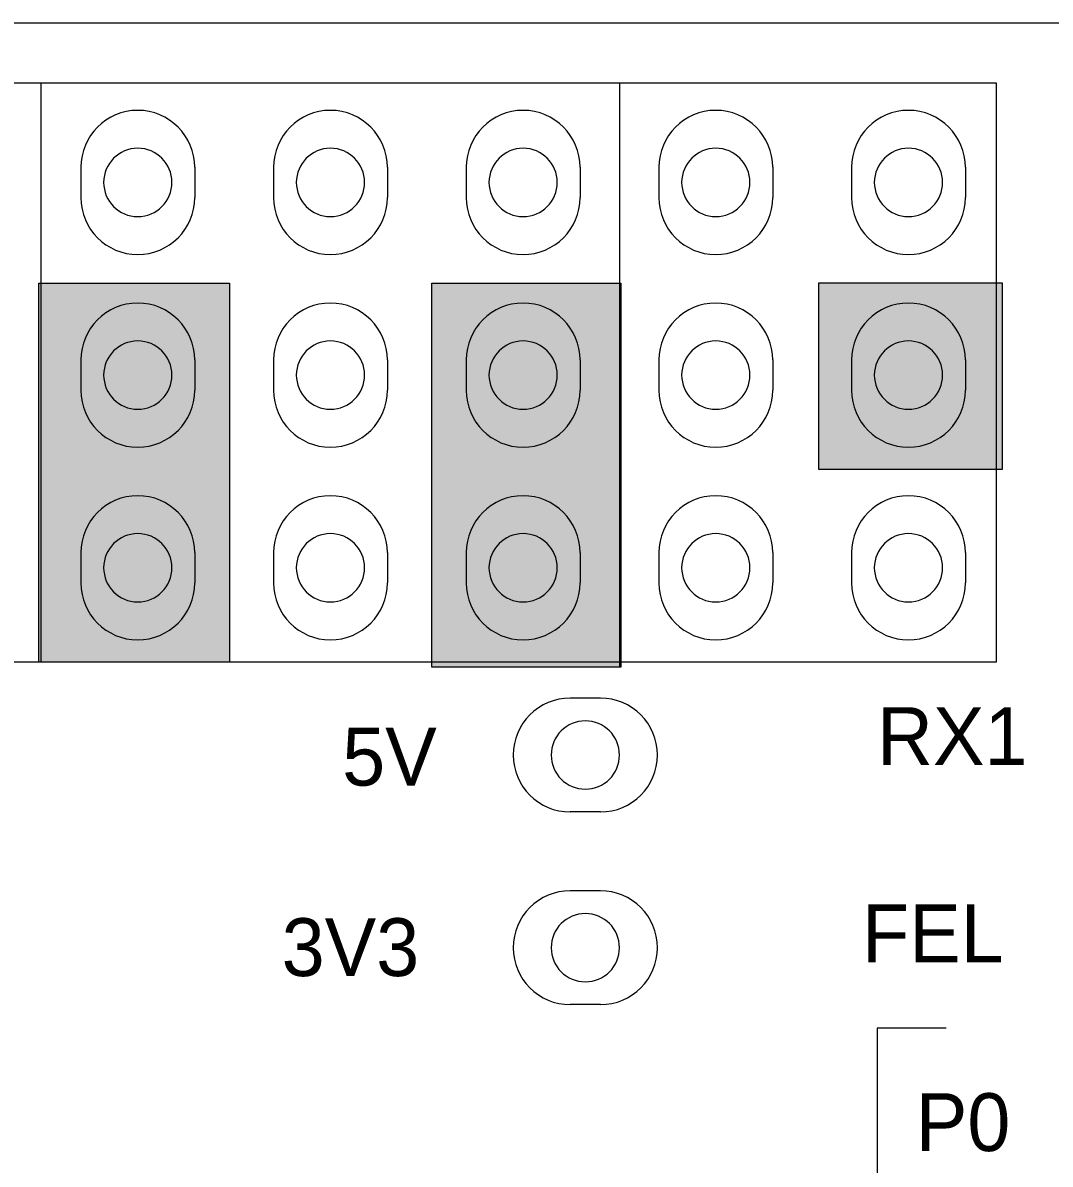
# Model space of a CAD drawing. Header units: inches. Extents: x 30.7 to 71.3, y 18.2 to 83.4.
# Drawn here: x 44.04 to 57.58, y 68.39 to 83.44 of the extents above; entities that cross this region are included whole.
import ezdxf

# ---------------------------------------------------------------- set-up
doc = ezdxf.new("R2010")
doc.units = ezdxf.units.IN
doc.header["$MEASUREMENT"] = 0
for name, color, linetype in [('board outline', 7, 'Continuous'), ('holes', 7, 'Continuous'), ('Layer 7', 7, 'Continuous')]:
    doc.layers.add(name, color=color, linetype=linetype)

# ---------------------------------------------------------------- blocks, each defined once
blk = doc.blocks.new('block 187')
at = {"layer": 'Layer 7', "color": 231, "true_color": 0xf78bb7, "insert": (55.098, 71.054), "char_height": 0.762, "attachment_point": 7}
blk.add_mtext('\\fTxt|b0|i0|c0|p34;\\W1;FEL', dxfattribs=at)
blk = doc.blocks.new('block 188')
at = {"layer": 'Layer 7', "color": 231, "true_color": 0xf78bb7, "insert": (55.298, 73.654), "char_height": 0.762, "attachment_point": 7}
blk.add_mtext('\\fTxt|b0|i0|c0|p34;\\W1;RX1', dxfattribs=at)
blk = doc.blocks.new('block 196')
at = {"layer": 'Layer 7', "color": 231, "true_color": 0xf78bb7, "insert": (55.808, 68.554), "char_height": 0.762, "attachment_point": 7}
blk.add_mtext('\\fTxt|b0|i0|c0|p34;\\W1;P0', dxfattribs=at)
blk = doc.blocks.new('block 202')
at = {"layer": 'Layer 7', "color": 231, "true_color": 0xf78bb7, "insert": (48.246, 73.372), "char_height": 0.762, "attachment_point": 7}
blk.add_mtext('\\fTxt|b0|i0|c0|p34;\\W1;5V', dxfattribs=at)
blk = doc.blocks.new('block 203')
at = {"layer": 'Layer 7', "color": 231, "true_color": 0xf78bb7, "insert": (47.448, 70.861), "char_height": 0.762, "attachment_point": 7}
blk.add_mtext('\\fTxt|b0|i0|c0|p34;\\W1;3V3', dxfattribs=at)
blk = doc.blocks.new('block 3195')
at = {"layer": 'board outline', "color": 7, "lineweight": 9, "true_color": 0xffffff}
blk.add_open_spline([(30.668, 79.565), (30.668, 79.565), (30.668, 19.762), (30.668, 19.762), (30.668, 18.878), (31.384, 18.162), (32.268, 18.162), (32.268, 18.162), (69.685, 18.162), (69.685, 18.162), (70.569, 18.162), (71.285, 18.878), (71.285, 19.762), (71.285, 19.762), (71.285, 73.138), (71.285, 73.138), (71.285, 74.022), (70.569, 74.738), (69.685, 74.738), (69.685, 74.738), (65.735, 74.738), (65.735, 74.738), (65.597, 74.738), (65.485, 74.85), (65.485, 74.988), (65.485, 74.988), (65.485, 81.838), (65.485, 81.838), (65.485, 82.722), (64.769, 83.438), (63.885, 83.438), (63.885, 83.438), (34.541, 83.438), (34.541, 83.438), (34.541, 83.438), (30.668, 79.565), (30.668, 79.565)], degree=3, knots=[0, 0, 0, 0, 1, 1, 1, 2, 2, 2, 3, 3, 3, 4, 4, 4, 5, 5, 5, 6, 6, 6, 7, 7, 7, 8, 8, 8, 9, 9, 9, 10, 10, 10, 11, 11, 11, 12, 12, 12, 12], dxfattribs=at)
blk = doc.blocks.new('block 3226')
at = {"layer": 'holes', "color": 7, "lineweight": 9, "true_color": 0xffffff}
blk.add_open_spline([(46.301, 78.994), (46.301, 79.408), (45.966, 79.744), (45.551, 79.744), (45.137, 79.744), (44.801, 79.408), (44.801, 78.994)], degree=3, knots=[0, 0, 0, 0, 1, 1, 1, 2, 2, 2, 2], dxfattribs=at)
blk = doc.blocks.new('block 3227')
at = {"layer": 'holes', "color": 7, "lineweight": 9, "true_color": 0xffffff}
blk.add_lwpolyline([(46.301, 78.994), (46.301, 78.594)], dxfattribs=at)
blk = doc.blocks.new('block 3228')
at = {"layer": 'holes', "color": 7, "lineweight": 9, "true_color": 0xffffff}
blk.add_lwpolyline([(44.801, 78.994), (44.801, 78.594)], dxfattribs=at)
blk = doc.blocks.new('block 3229')
at = {"layer": 'holes', "color": 7, "lineweight": 9, "true_color": 0xffffff}
blk.add_open_spline([(44.801, 78.594), (44.801, 78.18), (45.137, 77.844), (45.551, 77.844), (45.966, 77.844), (46.301, 78.18), (46.301, 78.594)], degree=3, knots=[0, 0, 0, 0, 1, 1, 1, 2, 2, 2, 2], dxfattribs=at)
blk = doc.blocks.new('block 3230')
at = {"layer": 'holes', "color": 7, "lineweight": 9, "true_color": 0xffffff}
blk.add_open_spline([(45.101, 78.794), (45.101, 79.043), (45.303, 79.244), (45.551, 79.244), (45.8, 79.244), (46.001, 79.043), (46.001, 78.794), (46.001, 78.546), (45.8, 78.344), (45.551, 78.344), (45.303, 78.344), (45.101, 78.546), (45.101, 78.794), (45.101, 78.794), (45.101, 78.794), (45.101, 78.794)], degree=3, knots=[0, 0, 0, 0, 1, 1, 1, 2, 2, 2, 3, 3, 3, 4, 4, 4, 5, 5, 5, 5], dxfattribs=at)
blk = doc.blocks.new('block 3231')
at = {"layer": 'holes', "color": 7, "lineweight": 9, "true_color": 0xffffff}
blk.add_open_spline([(46.301, 81.534), (46.301, 81.948), (45.966, 82.284), (45.551, 82.284), (45.137, 82.284), (44.801, 81.948), (44.801, 81.534)], degree=3, knots=[0, 0, 0, 0, 1, 1, 1, 2, 2, 2, 2], dxfattribs=at)
blk = doc.blocks.new('block 3232')
at = {"layer": 'holes', "color": 7, "lineweight": 9, "true_color": 0xffffff}
blk.add_lwpolyline([(46.301, 81.534), (46.301, 81.134)], dxfattribs=at)
blk = doc.blocks.new('block 3233')
at = {"layer": 'holes', "color": 7, "lineweight": 9, "true_color": 0xffffff}
blk.add_lwpolyline([(44.801, 81.534), (44.801, 81.134)], dxfattribs=at)
blk = doc.blocks.new('block 3234')
at = {"layer": 'holes', "color": 7, "lineweight": 9, "true_color": 0xffffff}
blk.add_open_spline([(44.801, 81.134), (44.801, 80.72), (45.137, 80.384), (45.551, 80.384), (45.966, 80.384), (46.301, 80.72), (46.301, 81.134)], degree=3, knots=[0, 0, 0, 0, 1, 1, 1, 2, 2, 2, 2], dxfattribs=at)
blk = doc.blocks.new('block 3235')
at = {"layer": 'holes', "color": 7, "lineweight": 9, "true_color": 0xffffff}
blk.add_open_spline([(45.101, 81.334), (45.101, 81.583), (45.303, 81.784), (45.551, 81.784), (45.8, 81.784), (46.001, 81.583), (46.001, 81.334), (46.001, 81.086), (45.8, 80.884), (45.551, 80.884), (45.303, 80.884), (45.101, 81.086), (45.101, 81.334), (45.101, 81.334), (45.101, 81.334), (45.101, 81.334)], degree=3, knots=[0, 0, 0, 0, 1, 1, 1, 2, 2, 2, 3, 3, 3, 4, 4, 4, 5, 5, 5, 5], dxfattribs=at)
blk = doc.blocks.new('block 3236')
at = {"layer": 'holes', "color": 7, "lineweight": 9, "true_color": 0xffffff}
blk.add_open_spline([(48.841, 78.994), (48.841, 79.408), (48.506, 79.744), (48.091, 79.744), (47.677, 79.744), (47.341, 79.408), (47.341, 78.994)], degree=3, knots=[0, 0, 0, 0, 1, 1, 1, 2, 2, 2, 2], dxfattribs=at)
blk = doc.blocks.new('block 3237')
at = {"layer": 'holes', "color": 7, "lineweight": 9, "true_color": 0xffffff}
blk.add_lwpolyline([(48.841, 78.994), (48.841, 78.594)], dxfattribs=at)
blk = doc.blocks.new('block 3238')
at = {"layer": 'holes', "color": 7, "lineweight": 9, "true_color": 0xffffff}
blk.add_lwpolyline([(47.341, 78.994), (47.341, 78.594)], dxfattribs=at)
blk = doc.blocks.new('block 3239')
at = {"layer": 'holes', "color": 7, "lineweight": 9, "true_color": 0xffffff}
blk.add_open_spline([(47.341, 78.594), (47.341, 78.18), (47.677, 77.844), (48.091, 77.844), (48.506, 77.844), (48.841, 78.18), (48.841, 78.594)], degree=3, knots=[0, 0, 0, 0, 1, 1, 1, 2, 2, 2, 2], dxfattribs=at)
blk = doc.blocks.new('block 3240')
at = {"layer": 'holes', "color": 7, "lineweight": 9, "true_color": 0xffffff}
blk.add_open_spline([(47.641, 78.794), (47.641, 79.043), (47.843, 79.244), (48.091, 79.244), (48.34, 79.244), (48.541, 79.043), (48.541, 78.794), (48.541, 78.546), (48.34, 78.344), (48.091, 78.344), (47.843, 78.344), (47.641, 78.546), (47.641, 78.794), (47.641, 78.794), (47.641, 78.794), (47.641, 78.794)], degree=3, knots=[0, 0, 0, 0, 1, 1, 1, 2, 2, 2, 3, 3, 3, 4, 4, 4, 5, 5, 5, 5], dxfattribs=at)
blk = doc.blocks.new('block 3241')
at = {"layer": 'holes', "color": 7, "lineweight": 9, "true_color": 0xffffff}
blk.add_open_spline([(48.841, 81.534), (48.841, 81.948), (48.506, 82.284), (48.091, 82.284), (47.677, 82.284), (47.341, 81.948), (47.341, 81.534)], degree=3, knots=[0, 0, 0, 0, 1, 1, 1, 2, 2, 2, 2], dxfattribs=at)
blk = doc.blocks.new('block 3242')
at = {"layer": 'holes', "color": 7, "lineweight": 9, "true_color": 0xffffff}
blk.add_lwpolyline([(48.841, 81.534), (48.841, 81.134)], dxfattribs=at)
blk = doc.blocks.new('block 3243')
at = {"layer": 'holes', "color": 7, "lineweight": 9, "true_color": 0xffffff}
blk.add_lwpolyline([(47.341, 81.534), (47.341, 81.134)], dxfattribs=at)
blk = doc.blocks.new('block 3244')
at = {"layer": 'holes', "color": 7, "lineweight": 9, "true_color": 0xffffff}
blk.add_open_spline([(47.341, 81.134), (47.341, 80.72), (47.677, 80.384), (48.091, 80.384), (48.506, 80.384), (48.841, 80.72), (48.841, 81.134)], degree=3, knots=[0, 0, 0, 0, 1, 1, 1, 2, 2, 2, 2], dxfattribs=at)
blk = doc.blocks.new('block 3245')
at = {"layer": 'holes', "color": 7, "lineweight": 9, "true_color": 0xffffff}
blk.add_open_spline([(47.641, 81.334), (47.641, 81.583), (47.843, 81.784), (48.091, 81.784), (48.34, 81.784), (48.541, 81.583), (48.541, 81.334), (48.541, 81.086), (48.34, 80.884), (48.091, 80.884), (47.843, 80.884), (47.641, 81.086), (47.641, 81.334), (47.641, 81.334), (47.641, 81.334), (47.641, 81.334)], degree=3, knots=[0, 0, 0, 0, 1, 1, 1, 2, 2, 2, 3, 3, 3, 4, 4, 4, 5, 5, 5, 5], dxfattribs=at)
blk = doc.blocks.new('block 3246')
at = {"layer": 'holes', "color": 7, "lineweight": 9, "true_color": 0xffffff}
blk.add_open_spline([(51.381, 78.994), (51.381, 79.408), (51.046, 79.744), (50.631, 79.744), (50.217, 79.744), (49.881, 79.408), (49.881, 78.994)], degree=3, knots=[0, 0, 0, 0, 1, 1, 1, 2, 2, 2, 2], dxfattribs=at)
blk = doc.blocks.new('block 3247')
at = {"layer": 'holes', "color": 7, "lineweight": 9, "true_color": 0xffffff}
blk.add_lwpolyline([(51.381, 78.994), (51.381, 78.594)], dxfattribs=at)
blk = doc.blocks.new('block 3248')
at = {"layer": 'holes', "color": 7, "lineweight": 9, "true_color": 0xffffff}
blk.add_lwpolyline([(49.881, 78.994), (49.881, 78.594)], dxfattribs=at)
blk = doc.blocks.new('block 3249')
at = {"layer": 'holes', "color": 7, "lineweight": 9, "true_color": 0xffffff}
blk.add_open_spline([(49.881, 78.594), (49.881, 78.18), (50.217, 77.844), (50.631, 77.844), (51.046, 77.844), (51.381, 78.18), (51.381, 78.594)], degree=3, knots=[0, 0, 0, 0, 1, 1, 1, 2, 2, 2, 2], dxfattribs=at)
blk = doc.blocks.new('block 3250')
at = {"layer": 'holes', "color": 7, "lineweight": 9, "true_color": 0xffffff}
blk.add_open_spline([(50.181, 78.794), (50.181, 79.043), (50.383, 79.244), (50.631, 79.244), (50.88, 79.244), (51.081, 79.043), (51.081, 78.794), (51.081, 78.546), (50.88, 78.344), (50.631, 78.344), (50.383, 78.344), (50.181, 78.546), (50.181, 78.794), (50.181, 78.794), (50.181, 78.794), (50.181, 78.794)], degree=3, knots=[0, 0, 0, 0, 1, 1, 1, 2, 2, 2, 3, 3, 3, 4, 4, 4, 5, 5, 5, 5], dxfattribs=at)
blk = doc.blocks.new('block 3251')
at = {"layer": 'holes', "color": 7, "lineweight": 9, "true_color": 0xffffff}
blk.add_open_spline([(51.381, 81.534), (51.381, 81.948), (51.046, 82.284), (50.631, 82.284), (50.217, 82.284), (49.881, 81.948), (49.881, 81.534)], degree=3, knots=[0, 0, 0, 0, 1, 1, 1, 2, 2, 2, 2], dxfattribs=at)
blk = doc.blocks.new('block 3252')
at = {"layer": 'holes', "color": 7, "lineweight": 9, "true_color": 0xffffff}
blk.add_lwpolyline([(51.381, 81.534), (51.381, 81.134)], dxfattribs=at)
blk = doc.blocks.new('block 3253')
at = {"layer": 'holes', "color": 7, "lineweight": 9, "true_color": 0xffffff}
blk.add_lwpolyline([(49.881, 81.534), (49.881, 81.134)], dxfattribs=at)
blk = doc.blocks.new('block 3254')
at = {"layer": 'holes', "color": 7, "lineweight": 9, "true_color": 0xffffff}
blk.add_open_spline([(49.881, 81.134), (49.881, 80.72), (50.217, 80.384), (50.631, 80.384), (51.046, 80.384), (51.381, 80.72), (51.381, 81.134)], degree=3, knots=[0, 0, 0, 0, 1, 1, 1, 2, 2, 2, 2], dxfattribs=at)
blk = doc.blocks.new('block 3255')
at = {"layer": 'holes', "color": 7, "lineweight": 9, "true_color": 0xffffff}
blk.add_open_spline([(50.181, 81.334), (50.181, 81.583), (50.383, 81.784), (50.631, 81.784), (50.88, 81.784), (51.081, 81.583), (51.081, 81.334), (51.081, 81.086), (50.88, 80.884), (50.631, 80.884), (50.383, 80.884), (50.181, 81.086), (50.181, 81.334), (50.181, 81.334), (50.181, 81.334), (50.181, 81.334)], degree=3, knots=[0, 0, 0, 0, 1, 1, 1, 2, 2, 2, 3, 3, 3, 4, 4, 4, 5, 5, 5, 5], dxfattribs=at)
blk = doc.blocks.new('block 3256')
at = {"layer": 'holes', "color": 7, "lineweight": 9, "true_color": 0xffffff}
blk.add_open_spline([(53.921, 78.994), (53.921, 79.408), (53.586, 79.744), (53.171, 79.744), (52.757, 79.744), (52.421, 79.408), (52.421, 78.994)], degree=3, knots=[0, 0, 0, 0, 1, 1, 1, 2, 2, 2, 2], dxfattribs=at)
blk = doc.blocks.new('block 3257')
at = {"layer": 'holes', "color": 7, "lineweight": 9, "true_color": 0xffffff}
blk.add_lwpolyline([(53.921, 78.994), (53.921, 78.594)], dxfattribs=at)
blk = doc.blocks.new('block 3258')
at = {"layer": 'holes', "color": 7, "lineweight": 9, "true_color": 0xffffff}
blk.add_lwpolyline([(52.421, 78.994), (52.421, 78.594)], dxfattribs=at)
blk = doc.blocks.new('block 3259')
at = {"layer": 'holes', "color": 7, "lineweight": 9, "true_color": 0xffffff}
blk.add_open_spline([(52.421, 78.594), (52.421, 78.18), (52.757, 77.844), (53.171, 77.844), (53.586, 77.844), (53.921, 78.18), (53.921, 78.594)], degree=3, knots=[0, 0, 0, 0, 1, 1, 1, 2, 2, 2, 2], dxfattribs=at)
blk = doc.blocks.new('block 3260')
at = {"layer": 'holes', "color": 7, "lineweight": 9, "true_color": 0xffffff}
blk.add_open_spline([(52.721, 78.794), (52.721, 79.043), (52.923, 79.244), (53.171, 79.244), (53.42, 79.244), (53.621, 79.043), (53.621, 78.794), (53.621, 78.546), (53.42, 78.344), (53.171, 78.344), (52.923, 78.344), (52.721, 78.546), (52.721, 78.794), (52.721, 78.794), (52.721, 78.794), (52.721, 78.794)], degree=3, knots=[0, 0, 0, 0, 1, 1, 1, 2, 2, 2, 3, 3, 3, 4, 4, 4, 5, 5, 5, 5], dxfattribs=at)
blk = doc.blocks.new('block 3261')
at = {"layer": 'holes', "color": 7, "lineweight": 9, "true_color": 0xffffff}
blk.add_open_spline([(53.921, 81.534), (53.921, 81.948), (53.586, 82.284), (53.171, 82.284), (52.757, 82.284), (52.421, 81.948), (52.421, 81.534)], degree=3, knots=[0, 0, 0, 0, 1, 1, 1, 2, 2, 2, 2], dxfattribs=at)
blk = doc.blocks.new('block 3262')
at = {"layer": 'holes', "color": 7, "lineweight": 9, "true_color": 0xffffff}
blk.add_lwpolyline([(53.921, 81.534), (53.921, 81.134)], dxfattribs=at)
blk = doc.blocks.new('block 3263')
at = {"layer": 'holes', "color": 7, "lineweight": 9, "true_color": 0xffffff}
blk.add_lwpolyline([(52.421, 81.534), (52.421, 81.134)], dxfattribs=at)
blk = doc.blocks.new('block 3264')
at = {"layer": 'holes', "color": 7, "lineweight": 9, "true_color": 0xffffff}
blk.add_open_spline([(52.421, 81.134), (52.421, 80.72), (52.757, 80.384), (53.171, 80.384), (53.586, 80.384), (53.921, 80.72), (53.921, 81.134)], degree=3, knots=[0, 0, 0, 0, 1, 1, 1, 2, 2, 2, 2], dxfattribs=at)
blk = doc.blocks.new('block 3265')
at = {"layer": 'holes', "color": 7, "lineweight": 9, "true_color": 0xffffff}
blk.add_open_spline([(52.721, 81.334), (52.721, 81.583), (52.923, 81.784), (53.171, 81.784), (53.42, 81.784), (53.621, 81.583), (53.621, 81.334), (53.621, 81.086), (53.42, 80.884), (53.171, 80.884), (52.923, 80.884), (52.721, 81.086), (52.721, 81.334), (52.721, 81.334), (52.721, 81.334), (52.721, 81.334)], degree=3, knots=[0, 0, 0, 0, 1, 1, 1, 2, 2, 2, 3, 3, 3, 4, 4, 4, 5, 5, 5, 5], dxfattribs=at)
blk = doc.blocks.new('block 3266')
at = {"layer": 'holes', "color": 7, "lineweight": 9, "true_color": 0xffffff}
blk.add_open_spline([(56.461, 78.994), (56.461, 79.408), (56.126, 79.744), (55.711, 79.744), (55.297, 79.744), (54.961, 79.408), (54.961, 78.994)], degree=3, knots=[0, 0, 0, 0, 1, 1, 1, 2, 2, 2, 2], dxfattribs=at)
blk = doc.blocks.new('block 3267')
at = {"layer": 'holes', "color": 7, "lineweight": 9, "true_color": 0xffffff}
blk.add_lwpolyline([(56.461, 78.994), (56.461, 78.594)], dxfattribs=at)
blk = doc.blocks.new('block 3268')
at = {"layer": 'holes', "color": 7, "lineweight": 9, "true_color": 0xffffff}
blk.add_lwpolyline([(54.961, 78.994), (54.961, 78.594)], dxfattribs=at)
blk = doc.blocks.new('block 3269')
at = {"layer": 'holes', "color": 7, "lineweight": 9, "true_color": 0xffffff}
blk.add_open_spline([(54.961, 78.594), (54.961, 78.18), (55.297, 77.844), (55.711, 77.844), (56.126, 77.844), (56.461, 78.18), (56.461, 78.594)], degree=3, knots=[0, 0, 0, 0, 1, 1, 1, 2, 2, 2, 2], dxfattribs=at)
blk = doc.blocks.new('block 3270')
at = {"layer": 'holes', "color": 7, "lineweight": 9, "true_color": 0xffffff}
blk.add_open_spline([(55.261, 78.794), (55.261, 79.043), (55.463, 79.244), (55.711, 79.244), (55.96, 79.244), (56.161, 79.043), (56.161, 78.794), (56.161, 78.546), (55.96, 78.344), (55.711, 78.344), (55.463, 78.344), (55.261, 78.546), (55.261, 78.794), (55.261, 78.794), (55.261, 78.794), (55.261, 78.794)], degree=3, knots=[0, 0, 0, 0, 1, 1, 1, 2, 2, 2, 3, 3, 3, 4, 4, 4, 5, 5, 5, 5], dxfattribs=at)
blk = doc.blocks.new('block 3271')
at = {"layer": 'holes', "color": 7, "lineweight": 9, "true_color": 0xffffff}
blk.add_open_spline([(56.461, 81.534), (56.461, 81.948), (56.126, 82.284), (55.711, 82.284), (55.297, 82.284), (54.961, 81.948), (54.961, 81.534)], degree=3, knots=[0, 0, 0, 0, 1, 1, 1, 2, 2, 2, 2], dxfattribs=at)
blk = doc.blocks.new('block 3272')
at = {"layer": 'holes', "color": 7, "lineweight": 9, "true_color": 0xffffff}
blk.add_lwpolyline([(56.461, 81.534), (56.461, 81.134)], dxfattribs=at)
blk = doc.blocks.new('block 3273')
at = {"layer": 'holes', "color": 7, "lineweight": 9, "true_color": 0xffffff}
blk.add_lwpolyline([(54.961, 81.534), (54.961, 81.134)], dxfattribs=at)
blk = doc.blocks.new('block 3274')
at = {"layer": 'holes', "color": 7, "lineweight": 9, "true_color": 0xffffff}
blk.add_open_spline([(54.961, 81.134), (54.961, 80.72), (55.297, 80.384), (55.711, 80.384), (56.126, 80.384), (56.461, 80.72), (56.461, 81.134)], degree=3, knots=[0, 0, 0, 0, 1, 1, 1, 2, 2, 2, 2], dxfattribs=at)
blk = doc.blocks.new('block 3275')
at = {"layer": 'holes', "color": 7, "lineweight": 9, "true_color": 0xffffff}
blk.add_open_spline([(55.261, 81.334), (55.261, 81.583), (55.463, 81.784), (55.711, 81.784), (55.96, 81.784), (56.161, 81.583), (56.161, 81.334), (56.161, 81.086), (55.96, 80.884), (55.711, 80.884), (55.463, 80.884), (55.261, 81.086), (55.261, 81.334), (55.261, 81.334), (55.261, 81.334), (55.261, 81.334)], degree=3, knots=[0, 0, 0, 0, 1, 1, 1, 2, 2, 2, 3, 3, 3, 4, 4, 4, 5, 5, 5, 5], dxfattribs=at)
blk = doc.blocks.new('block 3276')
at = {"layer": 'holes', "color": 7, "lineweight": 9, "true_color": 0xffffff}
blk.add_open_spline([(56.461, 76.454), (56.461, 76.868), (56.126, 77.204), (55.711, 77.204), (55.297, 77.204), (54.961, 76.868), (54.961, 76.454)], degree=3, knots=[0, 0, 0, 0, 1, 1, 1, 2, 2, 2, 2], dxfattribs=at)
blk = doc.blocks.new('block 3277')
at = {"layer": 'holes', "color": 7, "lineweight": 9, "true_color": 0xffffff}
blk.add_lwpolyline([(56.461, 76.454), (56.461, 76.054)], dxfattribs=at)
blk = doc.blocks.new('block 3278')
at = {"layer": 'holes', "color": 7, "lineweight": 9, "true_color": 0xffffff}
blk.add_lwpolyline([(54.961, 76.454), (54.961, 76.054)], dxfattribs=at)
blk = doc.blocks.new('block 3279')
at = {"layer": 'holes', "color": 7, "lineweight": 9, "true_color": 0xffffff}
blk.add_open_spline([(54.961, 76.054), (54.961, 75.64), (55.297, 75.304), (55.711, 75.304), (56.126, 75.304), (56.461, 75.64), (56.461, 76.054)], degree=3, knots=[0, 0, 0, 0, 1, 1, 1, 2, 2, 2, 2], dxfattribs=at)
blk = doc.blocks.new('block 3280')
at = {"layer": 'holes', "color": 7, "lineweight": 9, "true_color": 0xffffff}
blk.add_open_spline([(55.261, 76.254), (55.261, 76.503), (55.463, 76.704), (55.711, 76.704), (55.96, 76.704), (56.161, 76.503), (56.161, 76.254), (56.161, 76.006), (55.96, 75.804), (55.711, 75.804), (55.463, 75.804), (55.261, 76.006), (55.261, 76.254), (55.261, 76.254), (55.261, 76.254), (55.261, 76.254)], degree=3, knots=[0, 0, 0, 0, 1, 1, 1, 2, 2, 2, 3, 3, 3, 4, 4, 4, 5, 5, 5, 5], dxfattribs=at)
blk = doc.blocks.new('block 3281')
at = {"layer": 'holes', "color": 7, "lineweight": 9, "true_color": 0xffffff}
blk.add_open_spline([(53.921, 76.454), (53.921, 76.868), (53.586, 77.204), (53.171, 77.204), (52.757, 77.204), (52.421, 76.868), (52.421, 76.454)], degree=3, knots=[0, 0, 0, 0, 1, 1, 1, 2, 2, 2, 2], dxfattribs=at)
blk = doc.blocks.new('block 3282')
at = {"layer": 'holes', "color": 7, "lineweight": 9, "true_color": 0xffffff}
blk.add_lwpolyline([(53.921, 76.454), (53.921, 76.054)], dxfattribs=at)
blk = doc.blocks.new('block 3283')
at = {"layer": 'holes', "color": 7, "lineweight": 9, "true_color": 0xffffff}
blk.add_lwpolyline([(52.421, 76.454), (52.421, 76.054)], dxfattribs=at)
blk = doc.blocks.new('block 3284')
at = {"layer": 'holes', "color": 7, "lineweight": 9, "true_color": 0xffffff}
blk.add_open_spline([(52.421, 76.054), (52.421, 75.64), (52.757, 75.304), (53.171, 75.304), (53.586, 75.304), (53.921, 75.64), (53.921, 76.054)], degree=3, knots=[0, 0, 0, 0, 1, 1, 1, 2, 2, 2, 2], dxfattribs=at)
blk = doc.blocks.new('block 3285')
at = {"layer": 'holes', "color": 7, "lineweight": 9, "true_color": 0xffffff}
blk.add_open_spline([(52.721, 76.254), (52.721, 76.503), (52.923, 76.704), (53.171, 76.704), (53.42, 76.704), (53.621, 76.503), (53.621, 76.254), (53.621, 76.006), (53.42, 75.804), (53.171, 75.804), (52.923, 75.804), (52.721, 76.006), (52.721, 76.254), (52.721, 76.254), (52.721, 76.254), (52.721, 76.254)], degree=3, knots=[0, 0, 0, 0, 1, 1, 1, 2, 2, 2, 3, 3, 3, 4, 4, 4, 5, 5, 5, 5], dxfattribs=at)
blk = doc.blocks.new('block 3286')
at = {"layer": 'holes', "color": 7, "lineweight": 9, "true_color": 0xffffff}
blk.add_open_spline([(51.381, 76.454), (51.381, 76.868), (51.046, 77.204), (50.631, 77.204), (50.217, 77.204), (49.881, 76.868), (49.881, 76.454)], degree=3, knots=[0, 0, 0, 0, 1, 1, 1, 2, 2, 2, 2], dxfattribs=at)
blk = doc.blocks.new('block 3287')
at = {"layer": 'holes', "color": 7, "lineweight": 9, "true_color": 0xffffff}
blk.add_lwpolyline([(51.381, 76.454), (51.381, 76.054)], dxfattribs=at)
blk = doc.blocks.new('block 3288')
at = {"layer": 'holes', "color": 7, "lineweight": 9, "true_color": 0xffffff}
blk.add_lwpolyline([(49.881, 76.454), (49.881, 76.054)], dxfattribs=at)
blk = doc.blocks.new('block 3289')
at = {"layer": 'holes', "color": 7, "lineweight": 9, "true_color": 0xffffff}
blk.add_open_spline([(49.881, 76.054), (49.881, 75.64), (50.217, 75.304), (50.631, 75.304), (51.046, 75.304), (51.381, 75.64), (51.381, 76.054)], degree=3, knots=[0, 0, 0, 0, 1, 1, 1, 2, 2, 2, 2], dxfattribs=at)
blk = doc.blocks.new('block 3290')
at = {"layer": 'holes', "color": 7, "lineweight": 9, "true_color": 0xffffff}
blk.add_open_spline([(50.181, 76.254), (50.181, 76.503), (50.383, 76.704), (50.631, 76.704), (50.88, 76.704), (51.081, 76.503), (51.081, 76.254), (51.081, 76.006), (50.88, 75.804), (50.631, 75.804), (50.383, 75.804), (50.181, 76.006), (50.181, 76.254), (50.181, 76.254), (50.181, 76.254), (50.181, 76.254)], degree=3, knots=[0, 0, 0, 0, 1, 1, 1, 2, 2, 2, 3, 3, 3, 4, 4, 4, 5, 5, 5, 5], dxfattribs=at)
blk = doc.blocks.new('block 3291')
at = {"layer": 'holes', "color": 7, "lineweight": 9, "true_color": 0xffffff}
blk.add_open_spline([(48.841, 76.454), (48.841, 76.868), (48.506, 77.204), (48.091, 77.204), (47.677, 77.204), (47.341, 76.868), (47.341, 76.454)], degree=3, knots=[0, 0, 0, 0, 1, 1, 1, 2, 2, 2, 2], dxfattribs=at)
blk = doc.blocks.new('block 3292')
at = {"layer": 'holes', "color": 7, "lineweight": 9, "true_color": 0xffffff}
blk.add_lwpolyline([(48.841, 76.454), (48.841, 76.054)], dxfattribs=at)
blk = doc.blocks.new('block 3293')
at = {"layer": 'holes', "color": 7, "lineweight": 9, "true_color": 0xffffff}
blk.add_lwpolyline([(47.341, 76.454), (47.341, 76.054)], dxfattribs=at)
blk = doc.blocks.new('block 3294')
at = {"layer": 'holes', "color": 7, "lineweight": 9, "true_color": 0xffffff}
blk.add_open_spline([(47.341, 76.054), (47.341, 75.64), (47.677, 75.304), (48.091, 75.304), (48.506, 75.304), (48.841, 75.64), (48.841, 76.054)], degree=3, knots=[0, 0, 0, 0, 1, 1, 1, 2, 2, 2, 2], dxfattribs=at)
blk = doc.blocks.new('block 3295')
at = {"layer": 'holes', "color": 7, "lineweight": 9, "true_color": 0xffffff}
blk.add_open_spline([(47.641, 76.254), (47.641, 76.503), (47.843, 76.704), (48.091, 76.704), (48.34, 76.704), (48.541, 76.503), (48.541, 76.254), (48.541, 76.006), (48.34, 75.804), (48.091, 75.804), (47.843, 75.804), (47.641, 76.006), (47.641, 76.254), (47.641, 76.254), (47.641, 76.254), (47.641, 76.254)], degree=3, knots=[0, 0, 0, 0, 1, 1, 1, 2, 2, 2, 3, 3, 3, 4, 4, 4, 5, 5, 5, 5], dxfattribs=at)
blk = doc.blocks.new('block 3296')
at = {"layer": 'holes', "color": 7, "lineweight": 9, "true_color": 0xffffff}
blk.add_open_spline([(46.301, 76.454), (46.301, 76.868), (45.966, 77.204), (45.551, 77.204), (45.137, 77.204), (44.801, 76.868), (44.801, 76.454)], degree=3, knots=[0, 0, 0, 0, 1, 1, 1, 2, 2, 2, 2], dxfattribs=at)
blk = doc.blocks.new('block 3297')
at = {"layer": 'holes', "color": 7, "lineweight": 9, "true_color": 0xffffff}
blk.add_lwpolyline([(46.301, 76.454), (46.301, 76.054)], dxfattribs=at)
blk = doc.blocks.new('block 3298')
at = {"layer": 'holes', "color": 7, "lineweight": 9, "true_color": 0xffffff}
blk.add_lwpolyline([(44.801, 76.454), (44.801, 76.054)], dxfattribs=at)
blk = doc.blocks.new('block 3299')
at = {"layer": 'holes', "color": 7, "lineweight": 9, "true_color": 0xffffff}
blk.add_open_spline([(44.801, 76.054), (44.801, 75.64), (45.137, 75.304), (45.551, 75.304), (45.966, 75.304), (46.301, 75.64), (46.301, 76.054)], degree=3, knots=[0, 0, 0, 0, 1, 1, 1, 2, 2, 2, 2], dxfattribs=at)
blk = doc.blocks.new('block 3300')
at = {"layer": 'holes', "color": 7, "lineweight": 9, "true_color": 0xffffff}
blk.add_open_spline([(45.101, 76.254), (45.101, 76.503), (45.303, 76.704), (45.551, 76.704), (45.8, 76.704), (46.001, 76.503), (46.001, 76.254), (46.001, 76.006), (45.8, 75.804), (45.551, 75.804), (45.303, 75.804), (45.101, 76.006), (45.101, 76.254), (45.101, 76.254), (45.101, 76.254), (45.101, 76.254)], degree=3, knots=[0, 0, 0, 0, 1, 1, 1, 2, 2, 2, 3, 3, 3, 4, 4, 4, 5, 5, 5, 5], dxfattribs=at)
blk = doc.blocks.new('block 3600')
at = {"layer": 'holes', "color": 7, "lineweight": 9, "true_color": 0xffffff}
blk.add_open_spline([(51.651, 70.496), (52.066, 70.496), (52.401, 70.832), (52.401, 71.246), (52.401, 71.66), (52.066, 71.996), (51.651, 71.996)], degree=3, knots=[0, 0, 0, 0, 1, 1, 1, 2, 2, 2, 2], dxfattribs=at)
blk = doc.blocks.new('block 3601')
at = {"layer": 'holes', "color": 7, "lineweight": 9, "true_color": 0xffffff}
blk.add_lwpolyline([(51.651, 70.496), (51.251, 70.496)], dxfattribs=at)
blk = doc.blocks.new('block 3602')
at = {"layer": 'holes', "color": 7, "lineweight": 9, "true_color": 0xffffff}
blk.add_lwpolyline([(51.651, 71.996), (51.251, 71.996)], dxfattribs=at)
blk = doc.blocks.new('block 3603')
at = {"layer": 'holes', "color": 7, "lineweight": 9, "true_color": 0xffffff}
blk.add_open_spline([(51.251, 71.996), (50.837, 71.996), (50.501, 71.66), (50.501, 71.246), (50.501, 70.832), (50.837, 70.496), (51.251, 70.496)], degree=3, knots=[0, 0, 0, 0, 1, 1, 1, 2, 2, 2, 2], dxfattribs=at)
blk = doc.blocks.new('block 3604')
at = {"layer": 'holes', "color": 7, "lineweight": 9, "true_color": 0xffffff}
blk.add_open_spline([(51.001, 71.246), (51.001, 71.494), (51.203, 71.696), (51.451, 71.696), (51.7, 71.696), (51.901, 71.494), (51.901, 71.246), (51.901, 70.997), (51.7, 70.796), (51.451, 70.796), (51.203, 70.796), (51.001, 70.997), (51.001, 71.246), (51.001, 71.246), (51.001, 71.246), (51.001, 71.246)], degree=3, knots=[0, 0, 0, 0, 1, 1, 1, 2, 2, 2, 3, 3, 3, 4, 4, 4, 5, 5, 5, 5], dxfattribs=at)
blk = doc.blocks.new('block 3605')
at = {"layer": 'holes', "color": 7, "lineweight": 9, "true_color": 0xffffff}
blk.add_open_spline([(51.651, 73.036), (52.066, 73.036), (52.401, 73.372), (52.401, 73.786), (52.401, 74.2), (52.066, 74.536), (51.651, 74.536)], degree=3, knots=[0, 0, 0, 0, 1, 1, 1, 2, 2, 2, 2], dxfattribs=at)
blk = doc.blocks.new('block 3606')
at = {"layer": 'holes', "color": 7, "lineweight": 9, "true_color": 0xffffff}
blk.add_lwpolyline([(51.651, 73.036), (51.251, 73.036)], dxfattribs=at)
blk = doc.blocks.new('block 3607')
at = {"layer": 'holes', "color": 7, "lineweight": 9, "true_color": 0xffffff}
blk.add_lwpolyline([(51.651, 74.536), (51.251, 74.536)], dxfattribs=at)
blk = doc.blocks.new('block 3608')
at = {"layer": 'holes', "color": 7, "lineweight": 9, "true_color": 0xffffff}
blk.add_open_spline([(51.251, 74.536), (50.837, 74.536), (50.501, 74.2), (50.501, 73.786), (50.501, 73.372), (50.837, 73.036), (51.251, 73.036)], degree=3, knots=[0, 0, 0, 0, 1, 1, 1, 2, 2, 2, 2], dxfattribs=at)
blk = doc.blocks.new('block 3609')
at = {"layer": 'holes', "color": 7, "lineweight": 9, "true_color": 0xffffff}
blk.add_open_spline([(51.001, 73.786), (51.001, 74.034), (51.203, 74.236), (51.451, 74.236), (51.7, 74.236), (51.901, 74.034), (51.901, 73.786), (51.901, 73.537), (51.7, 73.336), (51.451, 73.336), (51.203, 73.336), (51.001, 73.537), (51.001, 73.786), (51.001, 73.786), (51.001, 73.786), (51.001, 73.786)], degree=3, knots=[0, 0, 0, 0, 1, 1, 1, 2, 2, 2, 3, 3, 3, 4, 4, 4, 5, 5, 5, 5], dxfattribs=at)

msp = doc.modelspace()

# ---------------------------------------------------------------- hatches: boundary and pattern name
at = {"layer": 'Layer 7', "true_color": 0xf78bb7}
h = msp.add_hatch(color=231, dxfattribs=at)
h.dxf.hatch_style = 2
h.paths.add_polyline_path([(46.758, 75.01), (44.246, 75.01), (44.246, 80.007), (46.758, 80.007)])
h = msp.add_hatch(color=231, dxfattribs=at)
h.dxf.hatch_style = 2
h.paths.add_polyline_path([(51.919, 74.946), (49.426, 74.946), (49.426, 80.007), (51.919, 80.007)])
h = msp.add_hatch(color=231, dxfattribs=at)
h.dxf.hatch_style = 2
h.paths.add_polyline_path([(54.526, 77.556), (56.951, 77.556), (56.951, 80.007), (54.526, 80.007)])

# ---------------------------------------------------------------- linework, layer by layer
at = {"layer": 'Layer 7', "color": 231, "lineweight": 13, "true_color": 0xf78bb7}
for points in [[(56.868, 75.01), (36.835, 75.01), (36.835, 82.646), (56.868, 82.646), (56.868, 75.01)], [(44.275, 82.646), (44.275, 75.01)], [(51.901, 82.646), (51.901, 74.946)]]:
    msp.add_lwpolyline(points, dxfattribs=at)
at = {"layer": 'Layer 7', "color": 231, "lineweight": 5, "true_color": 0xf78bb7}
for points in [[(46.758, 75.01), (44.246, 75.01), (44.246, 80.007), (46.758, 80.007), (46.758, 75.01)], [(51.919, 74.946), (49.426, 74.946), (49.426, 80.007), (51.919, 80.007), (51.919, 74.946)], [(54.526, 77.556), (56.951, 77.556), (56.951, 80.007), (54.526, 80.007), (54.526, 77.556)], [(56.207, 70.185), (55.298, 70.185), (55.298, 59.77), (56.207, 59.77)]]:
    msp.add_lwpolyline(points, dxfattribs=at)

# ---------------------------------------------------------------- block references
at = {"layer": 'board outline'}
msp.add_blockref('block 3195', (0, 0), dxfattribs=at)
at = {"layer": 'holes'}
for name in ['block 3231', 'block 3241', 'block 3251', 'block 3261', 'block 3271', 'block 3235', 'block 3245', 'block 3255', 'block 3265', 'block 3275', 'block 3233', 'block 3232', 'block 3243', 'block 3242', 'block 3253', 'block 3252', 'block 3263', 'block 3262', 'block 3273', 'block 3272', 'block 3234', 'block 3244', 'block 3254', 'block 3264', 'block 3274', 'block 3226', 'block 3236', 'block 3246', 'block 3256', 'block 3266', 'block 3230', 'block 3240', 'block 3250', 'block 3260', 'block 3270', 'block 3228', 'block 3227', 'block 3238', 'block 3237', 'block 3248', 'block 3247', 'block 3258', 'block 3257', 'block 3268', 'block 3267', 'block 3229', 'block 3239', 'block 3249', 'block 3259', 'block 3269', 'block 3296', 'block 3291', 'block 3286', 'block 3281', 'block 3276', 'block 3300', 'block 3295', 'block 3290', 'block 3285', 'block 3280', 'block 3298', 'block 3297', 'block 3293', 'block 3292', 'block 3288', 'block 3287', 'block 3283', 'block 3282', 'block 3278', 'block 3277', 'block 3299', 'block 3294', 'block 3289', 'block 3284', 'block 3279', 'block 3608', 'block 3607', 'block 3605', 'block 3609', 'block 3606', 'block 3603', 'block 3602', 'block 3600', 'block 3604', 'block 3601']:
    msp.add_blockref(name, (0, 0), dxfattribs=at)
at = {"layer": 'Layer 7'}
for name in ['block 188', 'block 202', 'block 187', 'block 203', 'block 196']:
    msp.add_blockref(name, (0, 0), dxfattribs=at)

doc.saveas('drawing.dxf')
